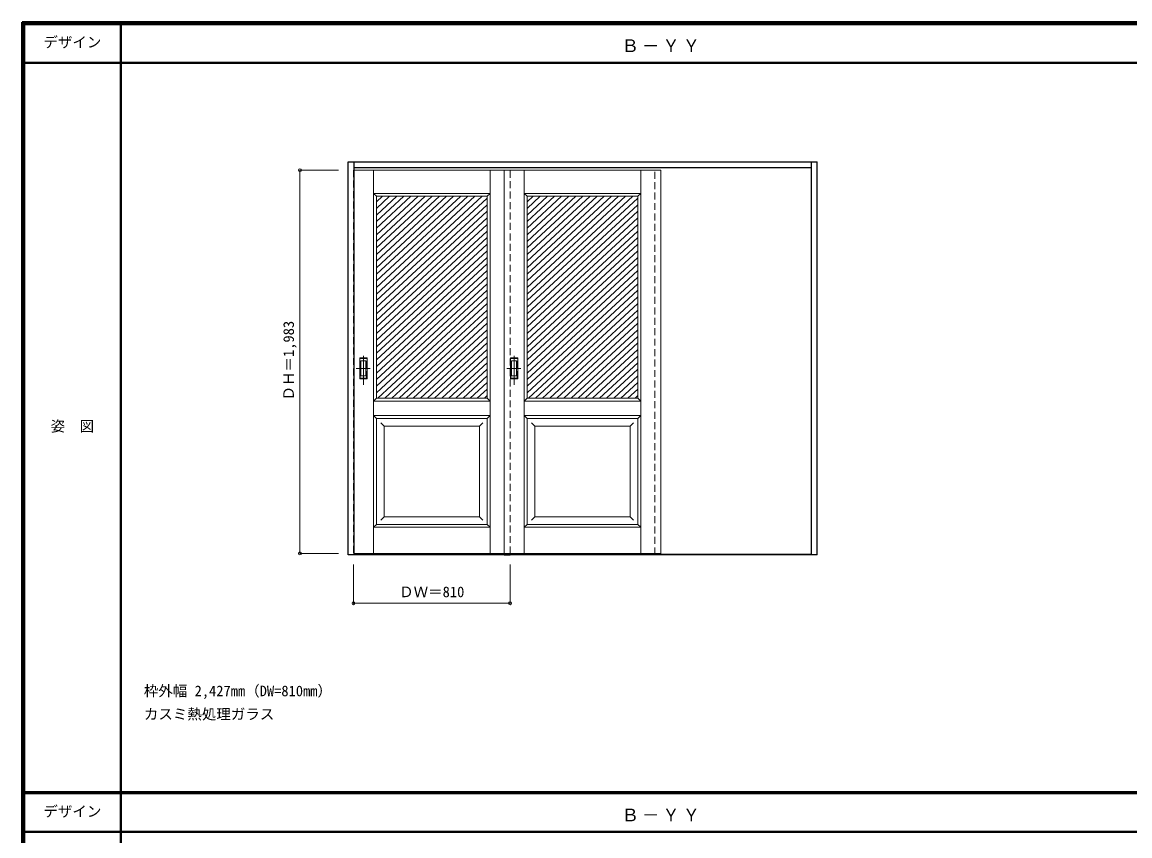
# Model space of a CAD drawing. Units: millimetres, scale not verified. Extents: x -6000 to 5700, y -4307 to 4175.
# Drawn here: x -6000 to -267, y -36 to 4175 of the extents above; entities that cross this region are included whole.
import ezdxf
from ezdxf.enums import TextEntityAlignment as Align

# ---------------------------------------------------------------- set-up
doc = ezdxf.new("R2010")
doc.units = ezdxf.units.MM
doc.header["$LTSCALE"] = 30
doc.header["$PDMODE"] = 32
doc.header["$PDSIZE"] = 15
doc.linetypes.add('CHAIN1', pattern=[8, 5, -1, 1, -1])
doc.linetypes.add('DASHED1', pattern=[1.8, 1.2, -0.6])
for name, color, linetype, lineweight in [('0-2_扉', 7, 'Continuous', 18), ('0-4_枠', 3, 'Continuous', 25), ('0-6_引手', 7, 'Continuous', 18), ('0-A_文字', 7, 'Continuous', 18), ('0-B_寸法', 4, 'Continuous', 9), ('0-C_ハッチ', 4, 'Continuous', 9), ('F-1_枠', 6, 'Continuous', 40), ('F-A_文字', 7, 'Continuous', 18)]:
    doc.layers.add(name, color=color, linetype=linetype, lineweight=lineweight)
doc.styles.add('ＭＳ ゴシック', font='')
doc.styles.get('ＭＳ ゴシック').set_extended_font_data('MS Gothic')

msp = doc.modelspace()

# ---------------------------------------------------------------- linework, layer by layer
at = {"layer": '0-2_扉', "color": 4, "linetype": 'DASHED1', "lineweight": 9}
for p, q in [((-4285, 3409), (-4285, 1426)), ((-4282, 3409), (-4285, 3409)), ((-3475, 1426), (-3475, 3409)), ((-2725, 1421), (-2725, 3423)), ((-2695, 1421), (-2695, 3423)), ((-4282, 1426), (-4285, 1426))]:
    msp.add_line(p, q, dxfattribs=at)
at = {"layer": '0-2_扉'}
for p, q in [((-4282, 3409), (-3475, 3409)), ((-4181.5, 1426), (-4181.5, 3409)), ((-3578.5, 1426), (-3578.5, 3409)), ((-3505, 3409), (-3475, 3409)), ((-3505, 1426), (-3505, 3409)), ((-2695, 3409), (-3505, 3409)), ((-3401.5, 1426), (-3401.5, 3409)), ((-2798.5, 1426), (-2798.5, 3409)), ((-4181.5, 3289), (-4166.5, 3274)), ((-4166.5, 2360.24), (-4166.5, 3274)), ((-4166.5, 3274), (-3593.5, 3274)), ((-3593.5, 2229), (-3593.5, 3274)), ((-3386.5, 2229), (-3386.5, 3274)), ((-2813.5, 3274), (-3386.5, 3274)), ((-2798.5, 3289), (-2813.5, 3274)), ((-2813.5, 2360.24), (-2813.5, 3274)), ((-4166.31, 3091), (-4166.5, 3091)), ((-2813.69, 3091), (-2813.5, 3091)), ((-4166.5, 2229), (-4166.5, 2371.05)), ((-2813.5, 2229), (-2813.5, 2371.05)), ((-4181.5, 2214), (-4166.5, 2229)), ((-4166.5, 2229), (-3977.5, 2229)), ((-3593.5, 2229), (-4121.5, 2229)), ((-3386.5, 2229), (-2858.5, 2229)), ((-2813.5, 2229), (-3002.5, 2229)), ((-2798.5, 2214), (-2813.5, 2229)), ((-4181.5, 2139), (-4166.5, 2124)), ((-4181.5, 2139), (-3578.5, 2139)), ((-4166.5, 1576), (-4166.5, 2124)), ((-3593.5, 1576), (-3593.5, 2124)), ((-2798.5, 2139), (-3401.5, 2139)), ((-3386.5, 1576), (-3386.5, 2124)), ((-2798.5, 2139), (-2813.5, 2124)), ((-2813.5, 1576), (-2813.5, 2124)), ((-4126.46, 2084), (-4144.14, 2101.68)), ((-3633.5, 2084), (-4126.5, 2084)), ((-4126.5, 1616), (-4126.5, 2084)), ((-3633.5, 2084), (-3615.82, 2101.68)), ((-3633.5, 2084), (-3633.5, 1616)), ((-3346.5, 2084), (-3364.18, 2101.68)), ((-3346.5, 2084), (-2853.5, 2084)), ((-3346.5, 2084), (-3346.5, 1616)), ((-2853.54, 2084), (-2835.86, 2101.68)), ((-2853.5, 1616), (-2853.5, 2084)), ((-4126.5, 1616), (-4144.18, 1598.32)), ((-4126.5, 1616), (-4126.5, 1617.43)), ((-3633.5, 1616), (-4126.5, 1616)), ((-3633.5, 1616), (-3615.82, 1598.32)), ((-3346.5, 1616), (-3364.18, 1598.32)), ((-3346.5, 1616), (-2853.5, 1616)), ((-2853.5, 1616), (-2853.5, 1617.43)), ((-2853.5, 1616), (-2835.82, 1598.32)), ((-4166.5, 1576), (-4181.5, 1561)), ((-4181.5, 1561), (-3578.5, 1561)), ((-2798.5, 1561), (-3401.5, 1561)), ((-2813.5, 1576), (-2798.5, 1561)), ((-4282, 1426), (-3475, 1426)), ((-3505, 1426), (-3475, 1426))]:
    msp.add_line(p, q, dxfattribs=at)
at = {"layer": '0-2_扉', "color": 3, "lineweight": 25}
msp.add_line((-3505, 1418), (-3475, 1418), dxfattribs=at)
at = {"layer": '0-2_扉'}
for points in [[(-2695, 3409), (-2695, 1426), (-3505, 1426)], [(-4181.5, 3289), (-3578.5, 3289), (-3593.5, 3274)], [(-2798.5, 3289), (-3401.5, 3289), (-3386.5, 3274)], [(-3593.5, 2229), (-3578.5, 2214), (-4181.5, 2214)], [(-3386.5, 2229), (-3401.5, 2214), (-2798.5, 2214)], [(-4166.5, 2124), (-3593.5, 2124), (-3578.5, 2139)], [(-2813.5, 2124), (-3386.5, 2124), (-3401.5, 2139)], [(-4166.5, 1576), (-3593.5, 1576), (-3578.5, 1561)], [(-2813.5, 1576), (-3386.5, 1576), (-3401.5, 1561)]]:
    msp.add_lwpolyline(points, dxfattribs=at)
at = {"layer": '0-4_枠'}
for p, q in [((-4312, 3453), (-1885, 3453)), ((-4282, 1418), (-4282, 3453)), ((-1915, 1418), (-1915, 3453)), ((-1885, 1418), (-1885, 3453)), ((-4282, 3423), (-1915, 3423)), ((-1915, 1421), (-4282, 1421)), ((-1915, 1418), (-4282, 1418)), ((-1885, 1418), (-1915, 1418))]:
    msp.add_line(p, q, dxfattribs=at)
msp.add_lwpolyline([(-4282, 1418), (-4312, 1418), (-4312, 3453)], dxfattribs=at)
at = {"layer": '0-6_引手', "linetype": 'CHAIN1'}
for p, q in [((-4234, 2298.27), (-4234, 2469.12)), ((-3454, 2298.27), (-3454, 2469.12)), ((-4272.07, 2383.5), (-4199.56, 2383.5)), ((-3492.07, 2383.5), (-3419.56, 2383.5))]:
    msp.add_line(p, q, dxfattribs=at)
at = {"layer": '0-6_引手'}
for p, q in [((-4253, 2438.5), (-4215, 2438.5)), ((-4253, 2328.5), (-4253, 2438.5)), ((-4246.5, 2422.5), (-4221.5, 2422.5)), ((-4246.5, 2344.5), (-4246.5, 2422.5)), ((-4221.5, 2344.5), (-4221.5, 2422.5)), ((-4215, 2328.5), (-4215, 2438.5)), ((-3473, 2438.5), (-3435, 2438.5)), ((-3473, 2328.5), (-3473, 2438.5)), ((-3466.5, 2422.5), (-3441.5, 2422.5)), ((-3466.5, 2344.5), (-3466.5, 2422.5)), ((-3441.5, 2344.5), (-3441.5, 2422.5)), ((-3435, 2328.5), (-3435, 2438.5)), ((-4253, 2328.5), (-4215, 2328.5)), ((-4246.5, 2344.5), (-4221.5, 2344.5)), ((-3473, 2328.5), (-3435, 2328.5)), ((-3466.5, 2344.5), (-3441.5, 2344.5))]:
    msp.add_line(p, q, dxfattribs=at)
at = {"layer": '0-6_引手', "linetype": 'DASHED1'}
for p, q in [((-4218, 2332.5), (-4218, 2434.5)), ((-3438, 2332.5), (-3438, 2434.5)), ((-4250, 2332.5), (-4218, 2332.5)), ((-3470, 2332.5), (-3438, 2332.5))]:
    msp.add_line(p, q, dxfattribs=at)
for points in [[(-4250, 2332.5), (-4250, 2434.5), (-4218, 2434.5)], [(-3470, 2332.5), (-3470, 2434.5), (-3438, 2434.5)]]:
    msp.add_lwpolyline(points, dxfattribs=at)
at = {"layer": '0-B_寸法'}
for p, q in [((-4562, 3409), (-4362, 3409)), ((-4562, 3409), (-4562, 1426)), ((-4562, 1426), (-4362, 1426)), ((-4285, 1168), (-4285, 1368)), ((-3475, 1168), (-3475, 1368)), ((-4285, 1168), (-3475, 1168))]:
    msp.add_line(p, q, dxfattribs=at)
at = {"layer": '0-B_寸法', "color": 7}
for p in [(-4562, 3409), (-4562, 1426), (-4285, 1168), (-3475, 1168)]:
    msp.add_point(p, dxfattribs=at)
at = {"layer": '0-C_ハッチ'}
for p, q in [((-4098.36, 3274), (-4166.5, 3210.9)), ((-4061.56, 3274), (-4166.5, 3176.83)), ((-4024.76, 3274), (-4166.5, 3142.76)), ((-3987.97, 3274), (-4166.5, 3108.69)), ((-4135.15, 3274), (-4166.5, 3244.97)), ((-3951.17, 3274), (-4166.5, 3074.62)), ((-3914.37, 3274), (-4166.5, 3040.55)), ((-3877.58, 3274), (-4166.5, 3006.48)), ((-3840.78, 3274), (-4166.5, 2972.41)), ((-3803.98, 3274), (-4166.5, 2938.34)), ((-3767.19, 3274), (-4166.5, 2904.26)), ((-3730.39, 3274), (-4166.5, 2870.19)), ((-3693.59, 3274), (-4166.5, 2836.12)), ((-3656.79, 3274), (-4166.5, 2802.05)), ((-3620, 3274), (-4166.5, 2767.98)), ((-3318.36, 3274), (-3386.5, 3210.9)), ((-3281.56, 3274), (-3386.5, 3176.83)), ((-3244.76, 3274), (-3386.5, 3142.76)), ((-3207.97, 3274), (-3386.5, 3108.69)), ((-3355.15, 3274), (-3386.5, 3244.97)), ((-3171.17, 3274), (-3386.5, 3074.62)), ((-3134.37, 3274), (-3386.5, 3040.55)), ((-3097.58, 3274), (-3386.5, 3006.48)), ((-3060.78, 3274), (-3386.5, 2972.41)), ((-3023.98, 3274), (-3386.5, 2938.34)), ((-2987.19, 3274), (-3386.5, 2904.26)), ((-2950.39, 3274), (-3386.5, 2870.19)), ((-2913.59, 3274), (-3386.5, 2836.12)), ((-2876.79, 3274), (-3386.5, 2802.05)), ((-2840, 3274), (-3386.5, 2767.98)), ((-3593.5, 3264.46), (-4166.5, 2733.91)), ((-3593.5, 3230.39), (-4166.5, 2699.84)), ((-2813.5, 3264.46), (-3386.5, 2733.91)), ((-2813.5, 3230.39), (-3386.5, 2699.84)), ((-3593.5, 3196.32), (-4166.5, 2665.77)), ((-3593.5, 3162.25), (-4166.5, 2631.7)), ((-2813.5, 3196.32), (-3386.5, 2665.77)), ((-2813.5, 3162.25), (-3386.5, 2631.7)), ((-3593.5, 3128.18), (-4166.5, 2597.62)), ((-2813.5, 3128.18), (-3386.5, 2597.62)), ((-3593.5, 3094.11), (-4166.5, 2563.55)), ((-3593.5, 3060.04), (-4166.5, 2529.48)), ((-2813.5, 3094.11), (-3386.5, 2563.55)), ((-2813.5, 3060.04), (-3386.5, 2529.48)), ((-3593.5, 3025.97), (-4166.5, 2495.41)), ((-3593.5, 2991.9), (-4166.5, 2461.34)), ((-2813.5, 3025.97), (-3386.5, 2495.41)), ((-2813.5, 2991.9), (-3386.5, 2461.34)), ((-3593.5, 2957.82), (-4166.5, 2427.27)), ((-2813.5, 2957.82), (-3386.5, 2427.27)), ((-3593.5, 2923.75), (-4166.5, 2393.2)), ((-3593.5, 2889.68), (-4166.5, 2359.13)), ((-2813.5, 2923.75), (-3386.5, 2393.2)), ((-2813.5, 2889.68), (-3386.5, 2359.13)), ((-3593.5, 2855.61), (-4166.5, 2325.06)), ((-3593.5, 2821.54), (-4166.5, 2290.98)), ((-2813.5, 2855.61), (-3386.5, 2325.06)), ((-2813.5, 2821.54), (-3386.5, 2290.98)), ((-3593.5, 2787.47), (-4166.5, 2256.91)), ((-3593.5, 2753.4), (-4159.85, 2229)), ((-2813.5, 2787.47), (-3386.5, 2256.91)), ((-2813.5, 2753.4), (-3379.85, 2229)), ((-3593.5, 2719.33), (-4123.05, 2229)), ((-2813.5, 2719.33), (-3343.05, 2229)), ((-3593.5, 2685.26), (-4086.26, 2229)), ((-3593.5, 2651.19), (-4049.46, 2229)), ((-2813.5, 2685.26), (-3306.26, 2229)), ((-2813.5, 2651.19), (-3269.46, 2229)), ((-3593.5, 2617.11), (-4012.66, 2229)), ((-3593.5, 2583.04), (-3975.87, 2229)), ((-2813.5, 2617.11), (-3232.66, 2229)), ((-2813.5, 2583.04), (-3195.87, 2229)), ((-3593.5, 2548.97), (-3939.07, 2229)), ((-2813.5, 2548.97), (-3159.07, 2229)), ((-3593.5, 2514.9), (-3902.27, 2229)), ((-3593.5, 2480.83), (-3865.48, 2229)), ((-2813.5, 2514.9), (-3122.27, 2229)), ((-2813.5, 2480.83), (-3085.48, 2229)), ((-3593.5, 2446.76), (-3828.68, 2229)), ((-3593.5, 2412.69), (-3791.88, 2229)), ((-2813.5, 2446.76), (-3048.68, 2229)), ((-2813.5, 2412.69), (-3011.88, 2229)), ((-3593.5, 2378.62), (-3755.09, 2229)), ((-2813.5, 2378.62), (-2975.09, 2229)), ((-3593.5, 2344.55), (-3718.29, 2229)), ((-3593.5, 2310.47), (-3681.49, 2229)), ((-2813.5, 2344.55), (-2938.29, 2229)), ((-2813.5, 2310.47), (-2901.49, 2229)), ((-3593.5, 2276.4), (-3644.7, 2229)), ((-3593.5, 2242.33), (-3607.9, 2229)), ((-2813.5, 2276.4), (-2864.7, 2229)), ((-2813.5, 2242.33), (-2827.9, 2229))]:
    msp.add_line(p, q, dxfattribs=at)
at = {"layer": 'F-1_枠'}
for p, q in [((-6000, 4175), (5700, 4175)), ((-6000, 4175), (-6000, -4205)), ((-6000, 4170), (5700, 4170)), ((-6000, 4165), (5700, 4165)), ((-5995, 4175), (-5995, -4205)), ((-5990, 4175), (-5990, -4205)), ((-5490, 4175), (-5490, -3790)), ((-6000, 3965), (5700, 3965)), ((-6000, 190.5), (5700, 190.5)), ((-6000, 187.5), (5700, 187.5)), ((-6000, 184.5), (5700, 184.5)), ((-6000, -15.5), (5700, -15.5))]:
    msp.add_line(p, q, dxfattribs=at)

# ---------------------------------------------------------------- texts
at = {"layer": '0-A_文字', "style": 'ＭＳ ゴシック'}
for s, p in [('枠外幅 2,427mm（DW=810mm）', (-5370, 670.5)), ('カスミ熱処理ガラス', (-5370, 550.5))]:
    msp.add_text(s, height=54.99, dxfattribs=at).set_placement(p, align=Align.BOTTOM_LEFT)
at = {"layer": '0-A_文字', "char_height": 65.98, "attachment_point": 7, "style": 'ＭＳ ゴシック'}
for insert in [(-2897.5, 4020), (-2897.5, 39.5)]:
    msp.add_mtext('\\T1.17;Ｂ－ＹＹ', dxfattribs=dict(at, insert=insert))
at = {"layer": '0-B_寸法', "color": 7, "style": 'ＭＳ ゴシック'}
msp.add_text('ＤＨ＝1,983', height=54.99, rotation=90, dxfattribs=at).set_placement((-4577, 2217.25), align=Align.BOTTOM_LEFT)
msp.add_text('ＤＷ＝810', height=54.99, dxfattribs=at).set_placement((-4048.75, 1183), align=Align.BOTTOM_LEFT)
at = {"layer": 'F-A_文字', "style": 'ＭＳ ゴシック'}
for s, p in [('デザイン', (-5890, 4027.5)), ('姿\u3000図', (-5852.5, 2040.25)), ('デザイン', (-5890, 47))]:
    msp.add_text(s, height=54.99, dxfattribs=at).set_placement(p, align=Align.BOTTOM_LEFT)

doc.saveas('drawing.dxf')
